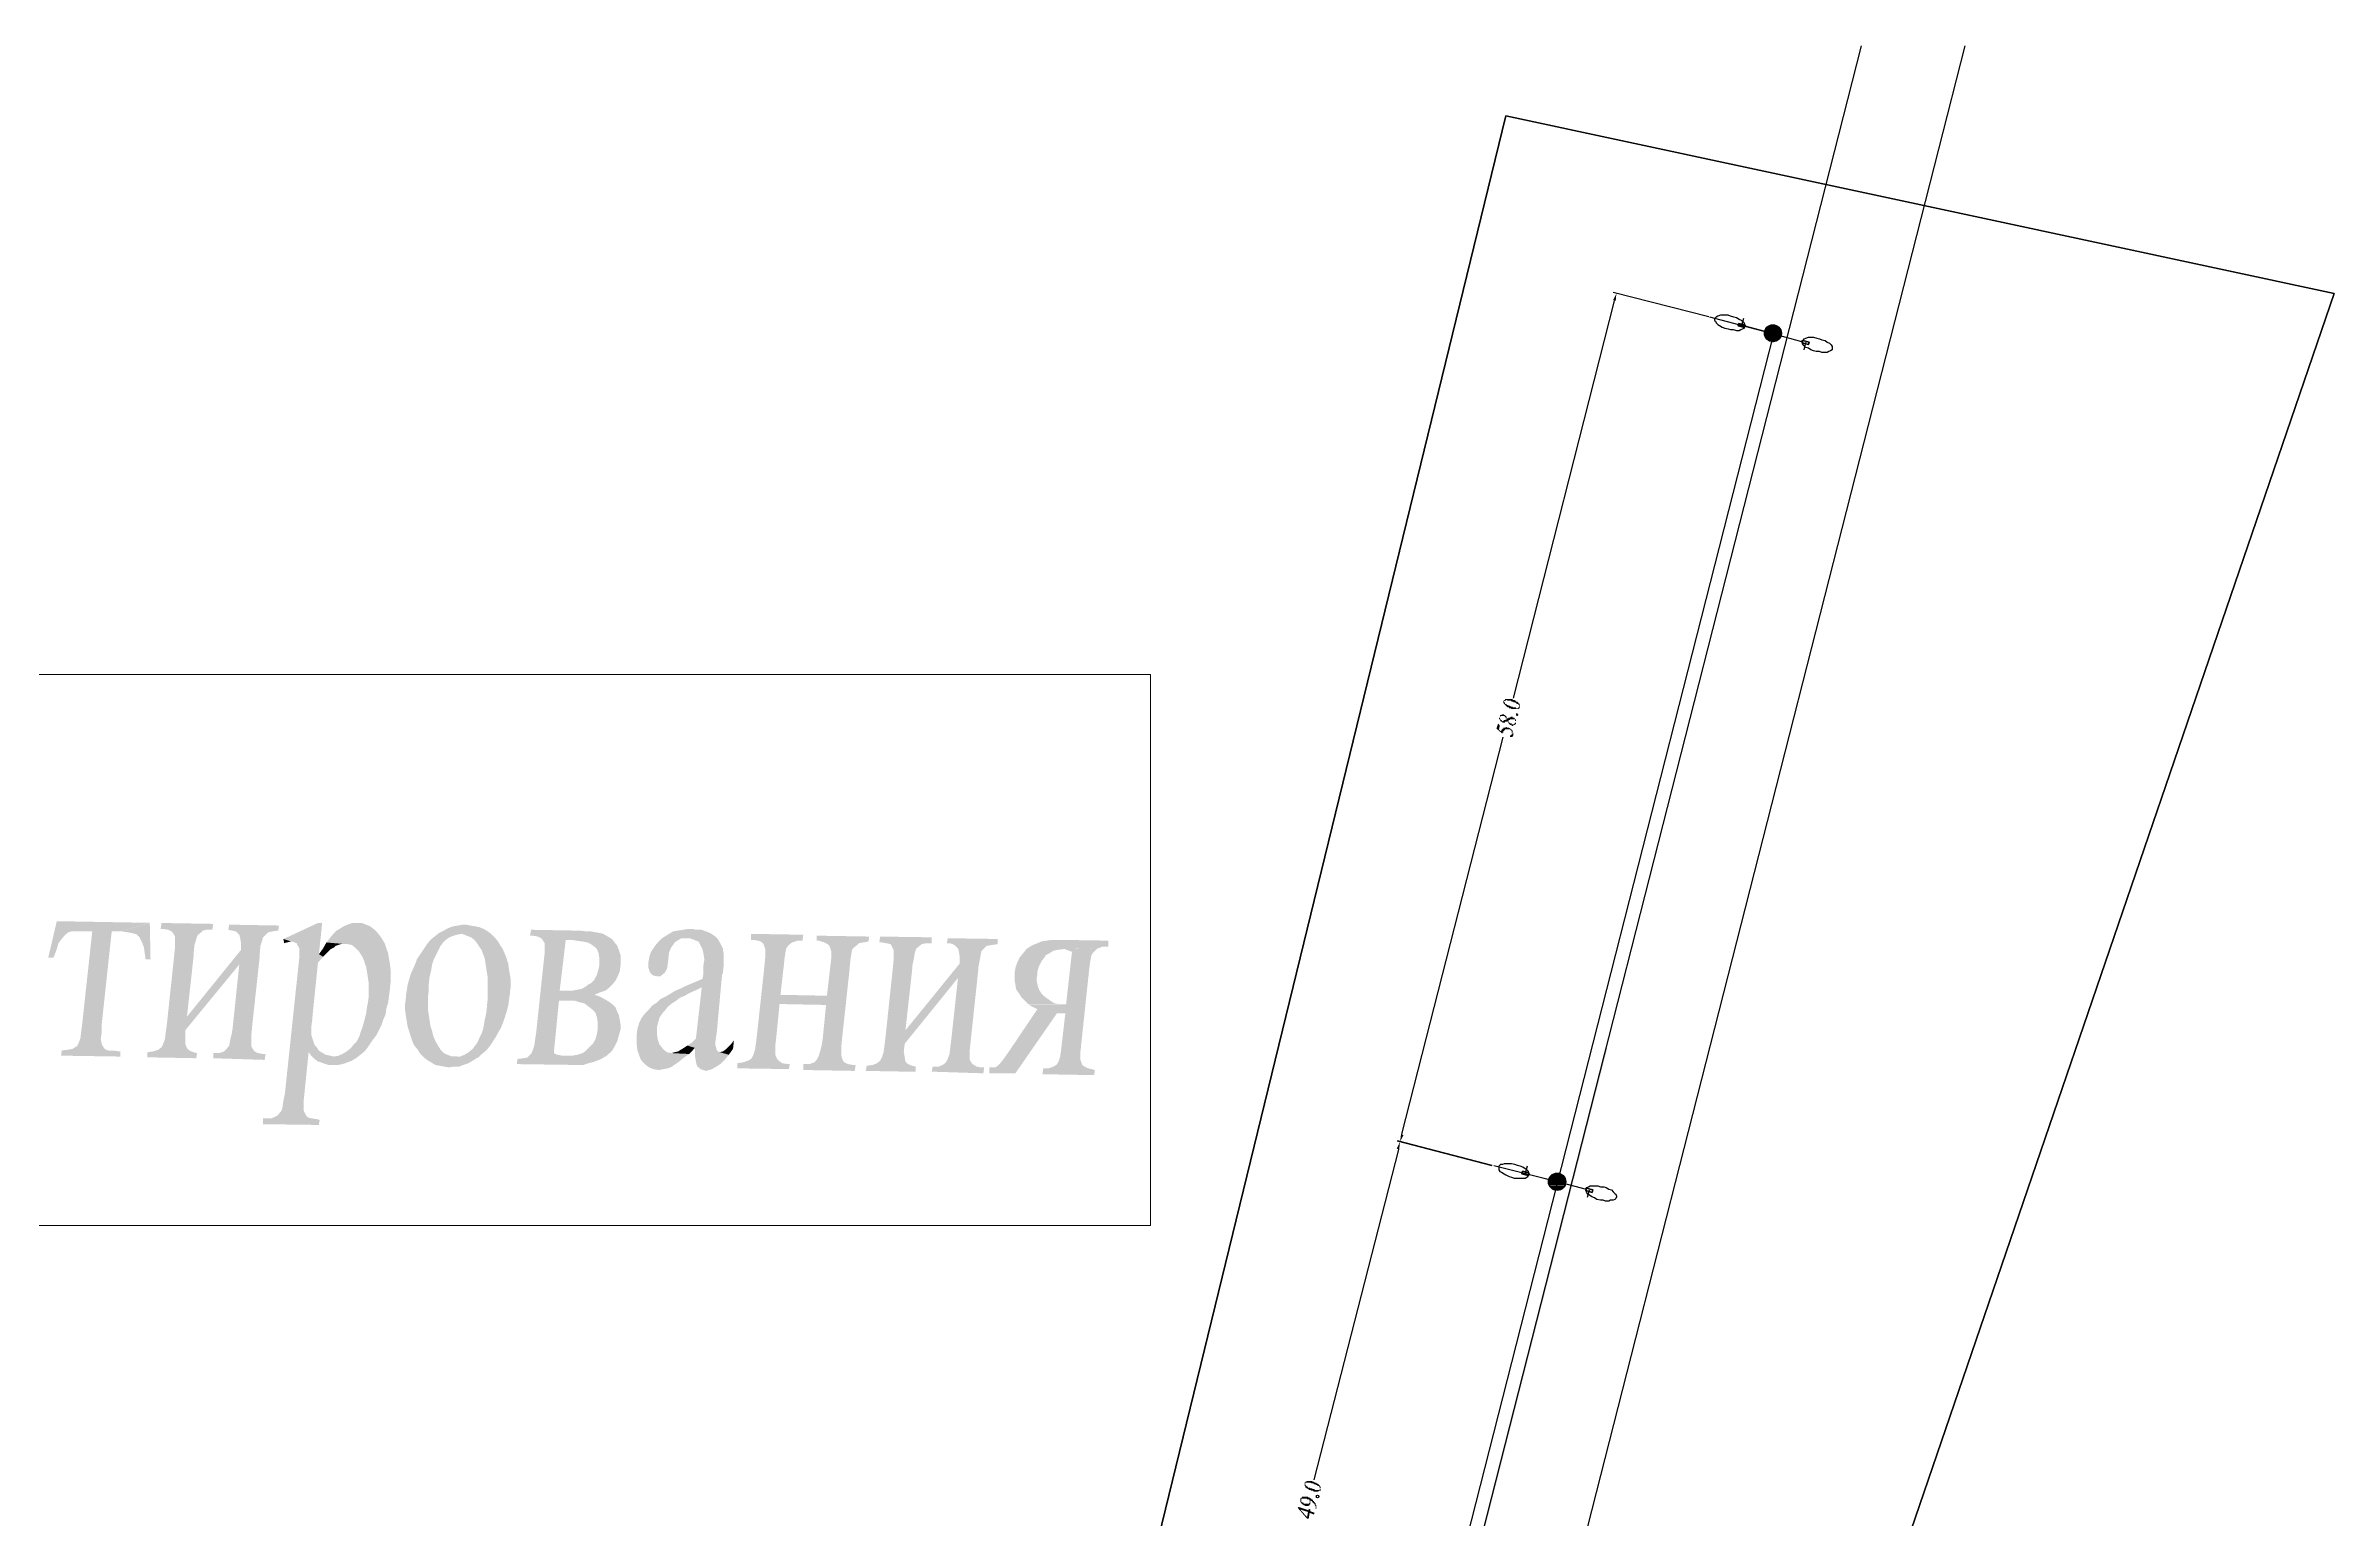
# Model space of a CAD drawing. Extents: x 243 to 885, y -99 to 1005.
# Drawn here: x 448.4 to 599.9, y 907.7 to 1005.3 of the extents above; entities that cross this region are included whole.
import ezdxf

# ---------------------------------------------------------------- set-up
doc = ezdxf.new("R2010")
doc.units = 0
doc.header["$MEASUREMENT"] = 0
for name, color, linetype in [('DLXLUM01', 6, 'Continuous'), ('DLXLUMEX', 2, 'Continuous'), ('DLXSCENE', 7, 'Continuous'), ('PDF _Геометрия', 7, 'Continuous'), ('PDF _Сплошная заливка', 7, 'Continuous')]:
    doc.layers.add(name, color=color, linetype=linetype)

# ---------------------------------------------------------------- blocks, each defined once
blk = doc.blocks.new('*U36')
for p, q in [((-0.19, 0.14), (-0.23, -0.02)), ((-0.19, 0.14), (-0.23, -0.02)), ((-0.23, -0.02), (-0.19, 0.14)), ((-0.23, -0.02), (-0.19, 0.14)), ((0.23, 0.02), (-0.19, 0.14)), ((-0.19, 0.14), (-0.19, 0.14)), ((-0.19, 0.14), (0.23, 0.02)), ((0.23, 0.02), (-0.19, 0.14)), ((-0.19, 0.14), (-0.19, 0.14)), ((-0.19, 0.14), (0.23, 0.02)), ((0.19, -0.14), (0.23, 0.02)), ((0.23, 0.02), (0.19, -0.14)), ((0.19, -0.14), (0.23, 0.02)), ((0.23, 0.02), (0.19, -0.14)), ((0.23, 0.02), (0.23, 0.02)), ((0.23, 0.02), (0.23, 0.02)), ((-0.23, -0.02), (0.19, -0.14)), ((0.19, -0.14), (-0.23, -0.02)), ((-0.23, -0.02), (-0.23, -0.02)), ((-0.23, -0.02), (0.19, -0.14)), ((-0.23, -0.02), (-0.23, -0.02)), ((0.19, -0.14), (-0.23, -0.02)), ((0.19, -0.14), (0.19, -0.14)), ((0.19, -0.14), (0.19, -0.14))]:
    blk.add_line(p, q)
at = {"color": 1}
blk.add_line((0, 0), (-0.13, -0.48), dxfattribs=at)
at = {"layer": 'DLXLUMEX', "color": 7}
blk.add_text('1', height=0.1, dxfattribs=at).set_placement((0, 0))
blk = doc.blocks.new('*U37')
for p, q in [((-0.19, 0.14), (-0.23, -0.02)), ((-0.19, 0.14), (-0.23, -0.02)), ((-0.23, -0.02), (-0.19, 0.14)), ((-0.23, -0.02), (-0.19, 0.14)), ((0.23, 0.02), (-0.19, 0.14)), ((0.23, 0.02), (-0.19, 0.14)), ((-0.19, 0.14), (-0.19, 0.14)), ((-0.19, 0.14), (0.23, 0.02)), ((-0.19, 0.14), (-0.19, 0.14)), ((-0.19, 0.14), (0.23, 0.02)), ((0.19, -0.14), (0.23, 0.02)), ((0.19, -0.14), (0.23, 0.02)), ((0.23, 0.02), (0.19, -0.14)), ((0.23, 0.02), (0.19, -0.14)), ((0.23, 0.02), (0.23, 0.02)), ((0.23, 0.02), (0.23, 0.02)), ((-0.23, -0.02), (0.19, -0.14)), ((-0.23, -0.02), (0.19, -0.14)), ((0.19, -0.14), (-0.23, -0.02)), ((-0.23, -0.02), (-0.23, -0.02)), ((-0.23, -0.02), (-0.23, -0.02)), ((0.19, -0.14), (-0.23, -0.02)), ((0.19, -0.14), (0.19, -0.14)), ((0.19, -0.14), (0.19, -0.14))]:
    blk.add_line(p, q)
at = {"color": 1}
blk.add_line((0, 0), (-0.13, -0.48), dxfattribs=at)
at = {"layer": 'DLXLUMEX', "color": 7}
blk.add_text('1', height=0.1, dxfattribs=at).set_placement((0, 0))
blk = doc.blocks.new('*U38')
for p, q in [((-0.19, 0.14), (-0.23, -0.03)), ((-0.23, -0.03), (-0.19, 0.14)), ((-0.19, 0.14), (-0.23, -0.03)), ((-0.23, -0.03), (-0.19, 0.14)), ((0.23, 0.03), (-0.19, 0.14)), ((-0.19, 0.14), (-0.19, 0.14)), ((-0.19, 0.14), (-0.19, 0.14)), ((-0.19, 0.14), (0.23, 0.03)), ((0.23, 0.03), (-0.19, 0.14)), ((-0.19, 0.14), (0.23, 0.03)), ((0.19, -0.14), (0.23, 0.03)), ((0.23, 0.03), (0.19, -0.14)), ((0.19, -0.14), (0.23, 0.03)), ((0.23, 0.03), (0.19, -0.14)), ((0.23, 0.03), (0.23, 0.03)), ((0.23, 0.03), (0.23, 0.03)), ((-0.23, -0.03), (0.19, -0.14)), ((0.19, -0.14), (-0.23, -0.03)), ((-0.23, -0.03), (-0.23, -0.03)), ((-0.23, -0.03), (0.19, -0.14)), ((-0.23, -0.03), (-0.23, -0.03)), ((0.19, -0.14), (-0.23, -0.03)), ((0.19, -0.14), (0.19, -0.14)), ((0.19, -0.14), (0.19, -0.14))]:
    blk.add_line(p, q)
at = {"color": 1}
blk.add_line((0, 0), (0.13, 0.48), dxfattribs=at)
at = {"layer": 'DLXLUMEX', "color": 7}
blk.add_text('1', height=0.1, dxfattribs=at).set_placement((0, 0))
blk = doc.blocks.new('*U39')
for p, q in [((-0.19, 0.14), (-0.23, -0.03)), ((-0.23, -0.03), (-0.19, 0.14)), ((-0.19, 0.14), (-0.23, -0.03)), ((-0.23, -0.03), (-0.19, 0.14)), ((0.23, 0.03), (-0.19, 0.14)), ((-0.19, 0.14), (-0.19, 0.14)), ((-0.19, 0.14), (-0.19, 0.14)), ((-0.19, 0.14), (0.23, 0.03)), ((0.23, 0.03), (-0.19, 0.14)), ((-0.19, 0.14), (0.23, 0.03)), ((0.19, -0.14), (0.23, 0.03)), ((0.23, 0.03), (0.19, -0.14)), ((0.19, -0.14), (0.23, 0.03)), ((0.23, 0.03), (0.19, -0.14)), ((0.23, 0.03), (0.23, 0.03)), ((0.23, 0.03), (0.23, 0.03)), ((-0.23, -0.03), (0.19, -0.14)), ((-0.23, -0.03), (0.19, -0.14)), ((0.19, -0.14), (-0.23, -0.03)), ((-0.23, -0.03), (-0.23, -0.03)), ((-0.23, -0.03), (-0.23, -0.03)), ((0.19, -0.14), (-0.23, -0.03)), ((0.19, -0.14), (0.19, -0.14)), ((0.19, -0.14), (0.19, -0.14))]:
    blk.add_line(p, q)
at = {"color": 1}
blk.add_line((0, 0), (0.13, 0.48), dxfattribs=at)
at = {"layer": 'DLXLUMEX', "color": 7}
blk.add_text('1', height=0.1, dxfattribs=at).set_placement((0, 0))
blk = doc.blocks.new('*U46')
for p, q in [((253.48, 1057.35), (178.89, 751.92)), ((308.35, 1045.59), (253.48, 1057.35)), ((202.13, 735.12), (308.35, 1045.59))]:
    blk.add_line(p, q)

msp = doc.modelspace()

# ---------------------------------------------------------------- hatches: boundary and pattern name
at = {"layer": 'PDF _Сплошная заливка', "linetype": 'ByBlock', "transparency": 33554559}
for color, points in [(256, [(562.47, 986.75), (562.25, 986.53), (563.26, 986.53), (563.03, 986.75)]), (256, [(562.75, 986.86), (562.47, 986.75), (563.03, 986.75)]), (256, [(562.25, 986.53), (562.19, 986.25), (563.31, 986.25), (563.26, 986.53)]), (256, [(562.19, 986.24), (562.25, 985.96), (563.25, 985.96), (563.31, 986.24)]), (256, [(562.25, 985.97), (562.47, 985.8), (563.03, 985.8), (563.26, 985.97)]), (256, [(563.03, 985.8), (562.47, 985.8), (562.75, 985.68)]), (256, [(544.67, 960.88), (544.67, 960.83), (544.61, 960.83), (544.61, 960.77), (544.61, 960.72), (544.67, 960.72), (544.67, 960.83), (544.67, 960.88), (544.72, 960.88), (544.72, 960.94), (544.78, 960.94), (544.84, 960.94), (544.89, 960.94), (544.95, 960.94), (545, 960.88), (545.06, 960.83), (545.06, 960.77), (545.12, 960.77), (545.12, 960.72), (545.12, 960.77), (545.12, 960.83), (545.12, 960.88), (545.06, 960.94), (545, 961), (544.95, 961), (544.95, 961.05), (544.89, 961.05), (544.84, 961.05), (544.78, 961.05), (544.78, 961), (544.72, 961), (544.67, 961), (544.67, 960.94)]), (256, [(544.89, 961.89), (544.89, 961.84), (544.89, 961.78), (544.95, 961.78), (544.95, 961.89), (545, 961.95), (545.06, 961.95), (545.11, 962), (545.17, 961.95), (545.23, 961.95), (545.28, 961.95), (545.34, 961.95), (545.39, 961.95), (545.45, 961.89), (545.51, 961.89), (545.56, 961.89), (545.56, 961.84), (545.62, 961.84), (545.67, 961.84), (545.73, 961.78), (545.79, 961.78), (545.79, 961.72), (545.84, 961.72), (545.9, 961.72), (545.9, 961.67), (545.95, 961.67), (545.95, 961.61), (545.95, 961.55), (545.95, 961.44), (546.01, 961.5), (546.01, 961.55), (546.01, 961.61), (546.01, 961.67), (545.95, 961.72), (545.95, 961.78), (545.9, 961.78), (545.9, 961.84), (545.84, 961.84), (545.84, 961.89), (545.79, 961.89), (545.73, 961.89), (545.73, 961.95), (545.67, 961.95), (545.62, 962), (545.56, 962), (545.51, 962), (545.51, 962.06), (545.45, 962.06), (545.39, 962.06), (545.34, 962.06), (545.28, 962.06), (545.23, 962.06), (545.17, 962.06), (545.11, 962.06), (545.06, 962.06), (545, 962.06), (545, 962), (544.95, 962), (544.95, 961.95), (544.89, 961.95)]), (256, [(544.95, 961.78), (544.95, 961.72), (545, 961.67), (545.06, 961.61), (545.12, 961.56), (545.17, 961.5), (545.23, 961.5), (545.28, 961.5), (545.28, 961.44), (545.34, 961.44), (545.4, 961.44), (545.45, 961.39), (545.51, 961.39), (545.56, 961.39), (545.62, 961.39), (545.68, 961.39), (545.73, 961.39), (545.79, 961.39), (545.84, 961.39), (545.9, 961.39), (545.96, 961.44), (545.96, 961.56), (545.96, 961.5), (545.9, 961.5), (545.84, 961.44), (545.79, 961.44), (545.73, 961.44), (545.73, 961.5), (545.68, 961.5), (545.62, 961.5), (545.56, 961.5), (545.51, 961.5), (545.51, 961.56), (545.45, 961.56), (545.4, 961.56), (545.34, 961.61), (545.28, 961.61), (545.23, 961.61), (545.23, 961.67), (545.17, 961.67), (545.12, 961.67), (545.12, 961.72), (545.06, 961.72), (545, 961.78), (545, 961.83), (544.95, 961.83), (544.95, 961.89)]), (256, [(545.73, 961.05), (545.73, 961.11), (545.79, 961.11), (545.84, 961.11), (545.84, 961.05), (545.9, 961.05), (545.9, 961), (545.84, 960.94), (545.79, 960.94), (545.73, 961), (545.73, 961.05)]), (256, [(544.55, 960.43), (544.44, 960.1), (544.83, 959.76), (544.83, 959.82), (544.89, 959.82), (544.89, 959.87), (544.89, 959.93), (544.95, 959.93), (544.95, 959.98), (545, 959.98), (545, 960.04), (545.06, 960.04), (545.11, 960.04), (545.17, 960.04), (545.23, 960.04), (545.28, 960.04), (545.34, 960.04), (545.39, 959.98), (545.45, 959.93), (545.45, 959.87), (545.45, 959.82), (545.51, 959.82), (545.51, 959.76), (545.45, 959.76), (545.51, 959.87), (545.51, 959.93), (545.51, 959.98), (545.45, 959.98), (545.45, 960.04), (545.39, 960.04), (545.39, 960.1), (545.34, 960.1), (545.28, 960.15), (545.23, 960.15), (545.17, 960.15), (545.11, 960.21), (545.06, 960.21), (545.06, 960.15), (545, 960.15), (544.95, 960.15), (544.89, 960.15), (544.89, 960.1), (544.83, 960.1), (544.83, 960.04), (544.78, 960.04), (544.78, 959.98), (544.72, 959.93), (544.61, 960.04), (544.67, 960.32)]), (256, [(544.67, 960.71), (544.67, 960.66), (544.72, 960.6), (544.72, 960.55), (544.78, 960.55), (544.83, 960.55), (544.83, 960.49), (544.89, 960.49), (544.95, 960.49), (545, 960.49), (545, 960.55), (545.06, 960.55), (545.11, 960.55), (545.17, 960.6), (545.17, 960.55), (545.23, 960.6), (545.28, 960.66), (545.34, 960.66), (545.34, 960.71), (545.39, 960.71), (545.45, 960.71), (545.51, 960.71), (545.56, 960.71), (545.62, 960.71), (545.67, 960.71), (545.67, 960.66), (545.67, 960.6), (545.73, 960.6), (545.73, 960.55), (545.73, 960.49), (545.67, 960.38), (545.73, 960.38), (545.73, 960.43), (545.73, 960.49), (545.73, 960.55), (545.73, 960.6), (545.73, 960.66), (545.73, 960.71), (545.67, 960.71), (545.67, 960.77), (545.62, 960.77), (545.62, 960.82), (545.56, 960.82), (545.51, 960.82), (545.51, 960.88), (545.45, 960.88), (545.39, 960.88), (545.34, 960.82), (545.28, 960.82), (545.23, 960.82), (545.23, 960.77), (545.17, 960.77), (545.11, 960.77), (545.11, 960.71), (545, 960.66), (544.95, 960.66), (544.89, 960.6), (544.83, 960.6), (544.78, 960.66), (544.72, 960.66), (544.72, 960.71), (544.67, 960.77), (544.67, 960.82)]), (256, [(545.17, 960.55), (545.23, 960.55), (545.23, 960.5), (545.23, 960.44), (545.28, 960.44), (545.28, 960.38), (545.34, 960.38), (545.34, 960.33), (545.4, 960.33), (545.45, 960.33), (545.45, 960.27), (545.51, 960.27), (545.56, 960.27), (545.56, 960.33), (545.62, 960.33), (545.68, 960.33), (545.68, 960.38), (545.73, 960.5), (545.68, 960.5), (545.68, 960.44), (545.62, 960.44), (545.62, 960.38), (545.56, 960.38), (545.51, 960.38), (545.45, 960.38), (545.45, 960.44), (545.4, 960.44), (545.34, 960.44), (545.34, 960.5), (545.28, 960.5), (545.28, 960.55), (545.23, 960.55), (545.23, 960.61)]), (256, [(545.34, 959.6), (545.34, 959.54), (545.39, 959.54), (545.45, 959.54), (545.51, 959.54), (545.51, 959.6), (545.56, 959.65), (545.56, 959.71), (545.56, 959.77), (545.56, 959.82), (545.51, 959.82), (545.51, 959.88), (545.45, 959.77), (545.45, 959.71), (545.39, 959.65), (545.34, 959.65)]), (1, [(455.25, 947.23), (449.09, 947.34), (448.53, 944.93), (448.87, 944.93), (448.92, 945.04), (449.09, 945.49), (449.2, 945.88), (449.37, 946.11), (449.65, 946.44), (449.87, 946.61), (450.1, 946.67), (450.38, 946.67), (450.83, 946.67), (451.44, 946.67), (452.73, 946.67), (453.35, 946.67)]), (1, [(452.73, 946.66), (451.44, 946.66), (450.77, 940.5), (450.71, 940.05), (450.66, 939.6), (450.54, 939.27), (450.43, 939.04), (450.38, 939.04), (450.15, 938.88), (449.87, 938.83), (449.42, 938.77), (449.37, 938.43), (453.29, 938.37), (453.29, 938.71), (453.23, 938.71), (452.84, 938.77), (452.5, 938.77), (452.34, 938.83), (452.22, 938.93), (452.06, 939.21), (452.06, 939.27), (452, 939.49), (452.06, 939.95), (452.06, 940.45)]), (1, [(455.25, 947.22), (453.34, 946.66), (453.4, 946.66), (453.79, 946.6), (454.07, 946.55), (454.29, 946.49), (454.35, 946.49), (454.58, 946.26), (454.74, 945.93), (454.85, 945.65), (454.91, 945.26), (454.97, 944.81), (455.3, 944.81)]), (1, [(463.81, 947.05), (460.51, 947.11), (460.45, 946.77), (460.68, 946.72), (460.96, 946.66), (461.18, 946.44), (461.24, 946.21), (461.29, 945.88), (461.29, 945.43), (457.71, 941.01), (456.37, 940.39), (456.31, 940), (456.26, 939.55), (456.14, 939.21), (456.03, 938.99), (455.81, 938.82), (455.47, 938.71), (455.08, 938.65), (455.08, 938.32), (458.33, 938.26), (458.38, 938.6), (458.16, 938.65), (457.88, 938.77), (457.71, 938.93), (457.6, 939.21), (457.6, 939.6), (457.6, 940.11), (461.18, 944.47), (462.53, 944.98), (462.53, 945.15), (462.58, 945.71), (462.69, 946.05), (462.75, 946.27), (462.81, 946.32), (463.09, 946.61), (463.14, 946.61), (463.37, 946.66), (463.76, 946.72)]), (1, [(459.45, 947.16), (456.03, 947.22), (455.97, 946.82), (456.14, 946.82), (456.48, 946.77), (456.7, 946.66), (456.76, 946.6), (456.93, 946.32), (456.93, 946.1), (456.93, 945.7), (456.87, 945.09), (456.37, 940.39), (457.71, 941), (458.16, 945.09), (458.16, 945.26), (458.21, 945.76), (458.33, 946.15), (458.38, 946.32), (458.44, 946.43), (458.72, 946.66), (458.77, 946.72), (459, 946.77), (459.39, 946.77)]), (1, [(466.67, 947.22), (466.39, 947.22), (464.09, 946.15), (464.6, 945.99), (464.71, 945.99), (464.99, 945.87), (464.99, 945.82), (465.16, 945.54), (465.16, 945.31), (465.16, 944.98), (465.1, 944.42), (464.21, 936.02), (464.21, 935.96), (464.09, 935.4), (464.04, 935.01), (463.98, 934.79), (463.93, 934.73), (463.7, 934.45), (463.59, 934.4), (463.31, 934.28), (462.97, 934.28), (462.75, 934.28), (462.75, 933.89), (466.45, 933.84), (466.5, 934.17), (466.28, 934.23), (465.94, 934.28), (465.72, 934.34), (465.61, 934.45), (465.44, 934.79), (465.44, 935.01), (465.44, 935.4), (465.49, 935.91), (465.77, 938.65), (466.61, 938.65), (466.39, 938.82), (466.39, 938.88), (466.16, 939.15), (466.05, 939.49), (465.94, 939.83), (465.94, 940), (465.94, 940.27), (466, 940.72), (466.05, 941.28), (466.39, 944.59), (466.72, 944.98), (466.45, 945.14)]), (1, [(464.1, 946.16), (464.15, 945.88), (464.32, 945.93), (464.6, 945.99)]), (1, [(466.95, 945.93), (466.73, 945.54), (466.45, 945.15), (466.73, 944.98), (467.01, 945.26), (467.23, 945.48), (467.45, 945.6), (467.57, 945.71), (467.9, 945.82), (468.18, 945.82)]), (1, [(468.96, 947.22), (468.68, 947.22), (468.35, 947.11), (468.07, 946.99), (467.73, 946.77), (467.62, 946.72), (467.4, 946.49), (467.17, 946.21), (466.95, 945.93), (468.18, 945.82), (468.35, 945.82), (468.63, 945.76), (468.85, 945.59), (469.08, 945.37), (469.3, 945.03), (469.36, 944.92), (469.47, 944.64), (469.58, 944.31), (469.64, 943.97), (469.69, 943.64), (469.75, 943.24), (469.75, 942.79), (469.75, 942.35), (469.69, 941.9), (469.64, 941.68), (469.58, 941.23), (469.47, 940.78), (469.36, 940.39), (469.24, 940.05), (469.13, 939.71), (468.96, 939.38), (468.74, 939.15), (468.57, 938.93), (468.29, 938.71), (468.01, 938.54), (467.73, 938.42), (467.4, 938.37), (468.91, 938.26), (469.19, 938.48), (469.47, 938.71), (469.69, 938.98), (469.8, 939.15), (470.03, 939.49), (470.25, 939.77), (470.42, 940.11), (470.59, 940.44), (470.7, 940.78), (470.87, 941.17), (470.92, 941.56), (471.04, 941.95), (471.09, 942.35), (471.15, 942.79), (471.15, 942.91), (471.2, 943.3), (471.2, 943.75), (471.2, 944.14), (471.15, 944.53), (471.09, 944.87), (471.04, 945.2), (470.92, 945.54), (470.81, 945.87), (470.64, 946.15), (470.53, 946.32), (470.31, 946.6), (470.08, 946.82), (469.86, 946.99), (469.58, 947.11), (469.3, 947.22)]), (1, [(474.4, 946.55), (474.12, 946.33), (473.84, 946.1), (473.61, 945.82), (473.39, 945.49), (473.17, 945.15), (472.94, 944.81), (472.89, 944.65), (472.72, 944.25), (472.55, 943.87), (472.44, 943.53), (472.33, 943.13), (472.27, 942.75), (472.21, 942.35), (472.21, 942.24), (472.16, 941.85), (472.16, 941.46), (472.21, 941.07), (472.27, 940.73), (472.33, 940.34), (472.44, 940), (472.55, 939.66), (472.66, 939.33), (472.77, 939.1), (473, 938.83), (473.17, 938.54), (473.39, 938.32), (473.61, 938.15), (473.89, 937.98), (474.17, 937.81), (474.45, 937.76), (474.73, 937.71), (475.07, 937.65), (475.41, 937.71), (475.74, 937.71), (476.02, 937.81), (476.36, 937.93), (476.64, 938.1), (476.92, 938.27), (477.03, 938.32), (475.46, 938.38), (475.24, 938.38), (474.96, 938.49), (474.73, 938.6), (474.51, 938.83), (474.34, 939.1), (474.17, 939.39), (474.01, 939.78), (473.95, 940.06), (473.84, 940.39), (473.78, 940.78), (473.73, 941.12), (473.67, 941.51), (473.67, 941.9), (473.67, 942.3), (473.73, 942.75), (473.73, 943.13), (473.73, 943.19), (473.78, 943.64), (473.89, 944.09), (473.95, 944.48), (474.06, 944.81), (474.23, 945.15), (474.34, 945.37), (474.51, 945.71), (474.73, 945.99), (475.01, 946.22), (475.24, 946.33), (475.57, 946.44), (475.85, 946.49)]), (1, [(476.19, 947.11), (475.96, 947.11), (475.68, 947.05), (475.35, 947), (475.01, 946.88), (474.73, 946.72), (474.4, 946.55), (475.85, 946.49), (475.96, 946.49), (476.24, 946.38), (476.52, 946.27), (476.75, 946.1), (476.97, 945.82), (477.14, 945.54), (477.2, 945.49), (477.31, 945.2), (477.42, 944.92), (477.48, 944.59), (477.53, 944.25), (477.59, 943.86), (477.64, 943.53), (477.64, 943.08), (477.64, 942.68), (477.64, 942.24), (477.59, 941.79), (477.59, 941.74), (477.53, 941.23), (477.42, 940.72), (477.36, 940.33), (477.25, 939.94), (477.08, 939.6), (476.97, 939.33), (476.8, 939.1), (476.64, 938.88), (476.36, 938.65), (476.08, 938.48), (475.8, 938.37), (475.46, 938.37), (477.03, 938.32), (477.25, 938.54), (477.53, 938.77), (477.76, 939.04), (477.98, 939.38), (478.2, 939.72), (478.37, 940.05), (478.48, 940.22), (478.65, 940.62), (478.76, 940.95), (478.88, 941.34), (478.99, 941.74), (479.04, 942.12), (479.1, 942.52), (479.1, 942.63), (479.16, 943.02), (479.16, 943.41), (479.1, 943.8), (479.04, 944.14), (478.99, 944.53), (478.88, 944.87), (478.76, 945.2), (478.6, 945.54), (478.48, 945.71), (478.32, 945.99), (478.09, 946.27), (477.87, 946.49), (477.64, 946.66), (477.36, 946.83), (477.08, 946.94), (476.8, 947), (476.47, 947.05)]), (1, [(481.23, 946.16), (481.4, 945.88), (481.4, 945.66), (481.4, 945.21), (481.34, 944.65), (480.84, 939.94), (480.78, 939.55), (480.72, 939.11), (480.61, 938.77), (480.5, 938.55), (480.28, 938.32), (480, 938.26), (479.61, 938.21), (479.55, 937.87), (483.08, 937.82), (483.24, 937.82), (483.64, 937.82), (483.97, 937.82), (484.31, 937.93), (484.59, 937.99), (484.87, 938.1), (485.15, 938.21), (485.43, 938.38), (482.91, 938.43), (482.57, 938.43), (482.24, 938.49), (482.01, 938.6), (482.35, 942.07), (482.57, 942.07), (482.91, 942.07), (485.37, 942.18), (485.04, 942.35), (484.7, 942.47), (485.09, 942.63), (482.85, 942.74), (482.8, 942.74), (482.4, 942.74), (482.8, 946.1), (483.19, 946.1)]), (1, [(483.8, 946.71), (480.5, 946.77), (480.44, 946.38), (480.61, 946.38), (480.95, 946.32), (481.17, 946.21), (481.23, 946.15), (483.19, 946.1), (483.58, 946.04), (483.91, 945.99), (484.25, 945.93), (484.47, 945.82), (484.7, 945.65), (484.87, 945.48), (484.98, 945.21), (485.03, 944.86), (485.03, 944.42), (484.98, 944.19), (484.87, 943.8), (484.7, 943.47), (484.42, 943.19), (484.36, 943.19), (484.14, 943.02), (483.86, 942.85), (483.58, 942.8), (483.24, 942.74), (482.85, 942.74), (485.09, 942.63), (485.43, 942.74), (485.71, 942.96), (485.93, 943.19), (486.1, 943.41), (486.27, 943.74), (486.38, 944.03), (486.43, 944.42), (486.43, 944.7), (486.43, 945.09), (486.32, 945.42), (486.21, 945.71), (486.04, 945.93), (485.87, 946.15), (485.59, 946.32), (485.31, 946.49), (485.09, 946.55), (484.81, 946.6), (484.47, 946.66), (484.14, 946.66)]), (1, [(489.35, 946.32), (489.12, 946.16), (488.9, 945.93), (488.67, 945.65), (488.45, 945.31), (488.34, 944.98), (488.28, 944.64), (488.28, 944.25), (488.39, 943.92), (488.56, 943.75), (488.84, 943.69), (489.07, 943.69), (489.35, 943.92), (489.51, 944.19), (489.57, 944.59), (489.63, 945.15), (489.63, 945.26), (489.79, 945.6), (490.02, 945.93), (490.19, 946.05), (490.47, 946.21), (490.8, 946.21)]), (1, [(491.14, 946.83), (490.91, 946.83), (490.58, 946.77), (490.24, 946.72), (489.91, 946.66), (489.63, 946.49), (489.35, 946.32), (490.8, 946.21), (491.02, 946.21), (491.31, 946.1), (491.59, 945.99), (491.75, 945.7), (491.86, 945.48), (491.92, 945.2), (491.98, 944.81), (491.92, 944.42), (491.92, 943.86), (491.86, 943.52), (491.47, 943.35), (491.08, 943.19), (490.69, 943.02), (491.81, 942.96), (491.42, 939.55), (491.19, 939.32), (490.86, 939.1), (491.36, 938.93), (491.36, 938.87), (491.36, 938.43), (491.42, 938.03), (491.47, 937.81), (491.53, 937.7), (491.75, 937.53), (492.09, 937.42), (492.26, 937.47), (492.48, 937.53), (492.76, 937.7), (493.04, 937.87), (493.32, 938.14), (493.6, 938.49), (492.98, 938.65), (492.82, 938.76), (492.7, 939.16), (492.7, 939.32), (492.76, 939.66), (492.82, 940.11), (492.87, 940.72), (493.15, 943.75), (493.21, 943.91), (493.26, 944.42), (493.26, 944.87), (493.26, 945.2), (493.21, 945.43), (493.21, 945.54), (493.04, 945.87), (492.87, 946.16), (492.65, 946.37), (492.37, 946.55), (492.09, 946.66), (491.81, 946.77), (491.47, 946.77)]), (1, [(498.53, 946.44), (495.06, 946.5), (495.06, 946.1), (495.23, 946.1), (495.56, 946.05), (495.79, 945.94), (495.9, 945.83), (496.01, 945.49), (496.01, 945.27), (496.01, 944.93), (495.96, 944.37), (495.45, 939.67), (495.4, 939.27), (495.34, 938.82), (495.23, 938.49), (495.12, 938.27), (495.06, 938.21), (494.89, 938.1), (494.56, 937.99), (494.16, 937.93), (494.16, 937.59), (497.58, 937.54), (497.64, 937.88), (497.47, 937.88), (497.13, 937.93), (496.91, 938.1), (496.8, 938.21), (496.68, 938.49), (496.68, 938.71), (496.68, 939.11), (496.74, 939.61), (496.96, 941.85), (500.04, 941.79), (497.02, 942.47), (497.24, 944.37), (497.3, 944.93), (497.36, 945.32), (497.41, 945.54), (497.52, 945.71), (497.8, 945.94), (497.86, 945.94), (498.14, 946.05), (498.48, 946.05)]), (1, [(502.9, 946.32), (499.42, 946.38), (499.42, 946.04), (499.59, 946.04), (499.93, 945.93), (500.15, 945.82), (500.26, 945.71), (500.38, 945.37), (500.38, 945.2), (500.38, 944.81), (500.32, 944.31), (500.1, 942.4), (497.02, 942.46), (500.04, 941.79), (499.82, 939.55), (499.76, 939.16), (499.65, 938.71), (499.54, 938.37), (499.42, 938.15), (499.26, 937.98), (498.92, 937.87), (498.53, 937.87), (498.53, 937.48), (501.94, 937.42), (502, 937.81), (501.83, 937.81), (501.5, 937.87), (501.27, 937.98), (501.16, 938.09), (501.05, 938.43), (501.05, 938.65), (501.05, 939.05), (501.1, 939.55), (501.61, 944.25), (501.61, 944.31), (501.66, 944.81), (501.72, 945.2), (501.78, 945.48), (501.89, 945.59), (502.17, 945.82), (502.22, 945.88), (502.5, 945.93), (502.84, 945.99)]), (1, [(511.41, 946.16), (508.1, 946.21), (508.05, 945.88), (508.27, 945.88), (508.55, 945.76), (508.78, 945.54), (508.83, 945.38), (508.89, 944.98), (508.89, 944.53), (505.3, 940.11), (503.96, 939.49), (503.91, 939.1), (503.85, 938.66), (503.74, 938.32), (503.63, 938.1), (503.4, 937.92), (503.12, 937.81), (502.73, 937.76), (502.67, 937.42), (505.98, 937.36), (505.98, 937.71), (505.75, 937.76), (505.47, 937.87), (505.3, 938.04), (505.25, 938.32), (505.19, 938.71), (505.25, 939.22), (508.78, 943.58), (510.12, 944.08), (510.12, 944.26), (510.23, 944.82), (510.29, 945.15), (510.34, 945.38), (510.4, 945.43), (510.68, 945.71), (510.74, 945.71), (511.02, 945.76), (511.41, 945.82)]), (1, [(507.04, 946.27), (503.62, 946.32), (503.57, 945.93), (503.74, 945.93), (504.07, 945.87), (504.3, 945.82), (504.35, 945.76), (504.52, 945.43), (504.52, 945.2), (504.52, 944.81), (504.46, 944.19), (503.96, 939.49), (505.3, 940.11), (505.75, 944.19), (505.75, 944.37), (505.86, 944.87), (505.92, 945.26), (505.98, 945.43), (506.03, 945.54), (506.31, 945.76), (506.37, 945.82), (506.65, 945.87), (507.04, 945.87)]), (1, [(518.74, 946.05), (515.61, 946.1), (515.38, 946.1), (514.99, 946.1), (514.66, 946.05), (514.32, 946), (514.04, 945.88), (513.76, 945.77), (513.54, 945.65), (513.31, 945.49), (513.09, 945.21), (512.86, 944.93), (512.7, 944.59), (512.59, 944.26), (512.53, 943.92), (512.53, 943.7), (512.53, 943.41), (512.59, 943.08), (512.64, 942.8), (512.81, 942.58), (512.98, 942.29), (513.2, 942.08), (513.42, 941.85), (515.78, 941.85), (515.44, 941.85), (515.16, 941.9), (514.88, 942.08), (514.66, 942.24), (514.43, 942.41), (514.32, 942.52), (514.15, 942.8), (514.04, 943.14), (513.98, 943.47), (514.04, 943.86), (514.04, 944.03), (514.15, 944.37), (514.32, 944.7), (514.54, 944.98), (514.54, 945.04), (514.82, 945.21), (515.1, 945.38), (515.38, 945.44), (515.78, 945.49), (518.02, 945.54), (518.07, 945.54), (518.35, 945.65), (518.74, 945.65)]), (1, [(462.53, 944.98), (461.18, 944.48), (460.74, 940.28), (460.68, 939.88), (460.57, 939.44), (460.51, 939.1), (460.34, 938.88), (460.18, 938.71), (459.84, 938.6), (459.45, 938.6), (459.45, 938.26), (462.86, 938.15), (462.92, 938.54), (462.75, 938.54), (462.41, 938.6), (462.19, 938.71), (462.14, 938.77), (461.97, 939.05), (461.97, 939.32), (461.97, 939.72), (462.02, 940.28)]), (1, [(518.01, 945.54), (515.77, 945.48), (516, 945.43), (516.33, 945.31), (515.94, 941.84), (515.77, 941.84), (513.42, 941.84), (513.7, 941.67), (514.04, 941.51), (515.89, 941.23), (515.66, 939.27), (515.61, 938.82), (515.55, 938.37), (515.44, 938.04), (515.33, 937.87), (515.27, 937.81), (515.1, 937.7), (514.77, 937.59), (514.43, 937.59), (514.37, 937.2), (517.79, 937.14), (517.85, 937.47), (517.68, 937.53), (517.4, 937.59), (517.17, 937.7), (517.01, 937.81), (516.89, 938.15), (516.89, 938.37), (516.89, 938.71), (516.95, 939.27), (517.45, 943.97), (517.51, 944.48), (517.57, 944.87), (517.62, 945.09), (517.73, 945.26)]), (1, [(490.69, 943.02), (490.35, 942.85), (490.07, 942.74), (489.79, 942.57), (489.51, 942.4), (489.29, 942.29), (489.07, 942.18), (488.84, 941.95), (488.51, 941.73), (488.28, 941.45), (488.06, 941.23), (487.83, 940.95), (487.67, 940.61), (487.55, 940.22), (487.5, 939.83), (487.5, 939.55), (487.5, 939.16), (487.55, 938.77), (487.67, 938.43), (487.78, 938.15), (487.89, 938.03), (488.11, 937.81), (488.34, 937.64), (488.62, 937.53), (488.95, 937.48), (489.23, 937.53), (489.57, 937.59), (489.85, 937.7), (489.91, 937.76), (490.07, 937.87), (490.3, 938.03), (490.58, 938.26), (490.97, 938.54), (489.79, 938.6), (489.51, 938.65), (489.29, 938.82), (489.07, 939.1), (489.01, 939.16), (488.9, 939.49), (488.84, 939.83), (488.84, 940.27), (488.9, 940.56), (489.01, 940.95), (489.23, 941.28), (489.35, 941.4), (489.57, 941.68), (489.85, 941.9), (490.19, 942.12), (490.24, 942.18), (490.41, 942.29), (490.69, 942.4), (490.97, 942.57), (491.36, 942.74), (491.81, 942.96)]), (1, [(510.12, 944.09), (508.78, 943.59), (508.33, 939.44), (508.27, 938.99), (508.22, 938.54), (508.1, 938.21), (507.99, 937.99), (507.77, 937.82), (507.49, 937.7), (507.1, 937.7), (507.04, 937.37), (510.46, 937.26), (510.51, 937.65), (510.34, 937.65), (510.01, 937.7), (509.84, 937.82), (509.73, 937.87), (509.56, 938.15), (509.56, 938.44), (509.56, 938.83), (509.62, 939.39)]), (1, [(485.37, 942.18), (482.91, 942.07), (483.02, 942.07), (483.41, 942.07), (483.75, 941.96), (484.03, 941.9), (484.25, 941.73), (484.47, 941.56), (484.53, 941.51), (484.76, 941.28), (484.87, 940.95), (484.92, 940.61), (484.92, 940.22), (484.87, 939.88), (484.76, 939.49), (484.59, 939.21), (484.31, 938.93), (484.14, 938.76), (483.92, 938.6), (483.58, 938.49), (483.24, 938.43), (482.91, 938.43), (485.43, 938.37), (485.59, 938.49), (485.87, 938.76), (486.04, 939.04), (486.21, 939.38), (486.32, 939.77), (486.43, 940.17), (486.43, 940.5), (486.38, 940.78), (486.32, 941.12), (486.21, 941.34), (486.1, 941.62), (485.87, 941.85), (485.65, 942.01)]), (1, [(514.04, 941.51), (512.08, 938.6), (511.8, 938.21), (511.58, 937.93), (511.41, 937.76), (511.24, 937.65), (510.85, 937.65), (510.85, 937.26), (512.58, 937.26), (515.33, 941.23), (515.89, 941.23)]), (1, [(466.62, 938.66), (465.78, 938.66), (465.94, 938.43), (466.17, 938.21), (466.39, 938.04), (466.45, 938.04), (466.73, 937.93), (467.06, 937.82), (467.4, 937.82), (467.74, 937.82), (468.02, 937.87), (468.35, 937.99), (468.63, 938.09), (468.91, 938.27), (467.4, 938.38), (467.18, 938.43), (466.9, 938.49)]), (256, [(551.78, 938.93), (551.66, 938.99), (485.54, 679.24), (485.59, 679.18)]), (1, [(490.86, 939.1), (490.52, 938.88), (490.24, 938.71), (490.02, 938.66), (489.8, 938.6), (490.97, 938.54), (491.36, 938.94)]), (1, [(493.94, 939.44), (493.72, 939.16), (493.44, 938.88), (493.21, 938.71), (492.99, 938.66), (493.6, 938.49), (493.88, 938.88)]), (256, [(548.47, 930.64), (548.19, 930.59), (548.75, 930.59)]), (256, [(547.97, 930.37), (547.86, 930.09), (549.03, 930.09), (548.98, 930.37)]), (256, [(547.86, 930.09), (547.97, 929.81), (548.98, 929.81), (549.03, 930.09)]), (256, [(548.19, 930.59), (547.97, 930.37), (548.98, 930.37), (548.75, 930.59)]), (256, [(547.97, 929.8), (548.19, 929.58), (548.75, 929.58), (548.98, 929.8)]), (256, [(548.75, 929.59), (548.19, 929.59), (548.47, 929.47)]), (256, [(531.73, 910.1), (531.73, 910.04), (531.73, 909.98), (531.73, 909.93), (531.79, 910.1), (531.79, 910.15), (531.84, 910.15), (531.9, 910.15), (531.96, 910.15), (532.01, 910.15), (532.07, 910.15), (532.12, 910.15), (532.18, 910.1), (532.24, 910.1), (532.29, 910.1), (532.35, 910.04), (532.4, 910.04), (532.46, 910.04), (532.46, 909.98), (532.51, 909.98), (532.57, 909.98), (532.57, 909.93), (532.63, 909.93), (532.68, 909.93), (532.68, 909.87), (532.74, 909.87), (532.74, 909.82), (532.74, 909.76), (532.8, 909.76), (532.8, 909.7), (532.74, 909.59), (532.8, 909.59), (532.8, 909.65), (532.8, 909.7), (532.8, 909.76), (532.8, 909.82), (532.8, 909.87), (532.74, 909.93), (532.74, 909.98), (532.68, 909.98), (532.68, 910.04), (532.63, 910.04), (532.57, 910.1), (532.51, 910.1), (532.51, 910.15), (532.46, 910.15), (532.4, 910.15), (532.35, 910.21), (532.29, 910.21), (532.24, 910.21), (532.24, 910.26), (532.18, 910.26), (532.12, 910.26), (532.07, 910.26), (532.01, 910.26), (531.96, 910.26), (531.9, 910.26), (531.84, 910.21), (531.79, 910.21), (531.73, 910.15)]), (256, [(531.73, 909.93), (531.79, 909.88), (531.79, 909.82), (531.85, 909.82), (531.85, 909.76), (531.9, 909.76), (531.96, 909.71), (532.01, 909.71), (532.01, 909.65), (532.07, 909.65), (532.13, 909.65), (532.18, 909.6), (532.24, 909.6), (532.29, 909.6), (532.35, 909.54), (532.41, 909.54), (532.46, 909.54), (532.52, 909.54), (532.57, 909.54), (532.63, 909.54), (532.68, 909.6), (532.74, 909.6), (532.8, 909.71), (532.74, 909.71), (532.74, 909.65), (532.68, 909.65), (532.63, 909.65), (532.57, 909.65), (532.52, 909.65), (532.46, 909.65), (532.41, 909.65), (532.41, 909.71), (532.35, 909.71), (532.29, 909.71), (532.24, 909.71), (532.24, 909.76), (532.18, 909.76), (532.13, 909.76), (532.07, 909.82), (532.01, 909.82), (531.96, 909.82), (531.96, 909.88), (531.9, 909.88), (531.85, 909.93), (531.79, 909.99), (531.79, 910.04), (531.79, 910.1)]), (256, [(531.34, 908.53), (531.28, 908.47), (531.9, 907.75), (532.01, 907.75), (532.07, 908.14), (532.35, 908.03), (532.4, 908.14), (532.12, 908.25), (532.12, 908.36), (532.01, 908.42), (532.01, 908.31), (531.9, 907.86), (531.45, 908.36)]), (256, [(531.34, 908.53), (531.45, 908.36), (531.96, 908.2), (531.9, 907.86), (532.01, 908.31)]), (256, [(531.45, 909.04), (531.45, 908.98), (531.45, 908.93), (531.45, 908.87), (531.51, 909.04), (531.51, 909.09), (531.57, 909.09), (531.62, 909.09), (531.68, 909.09), (531.73, 909.09), (531.79, 909.09), (531.85, 909.09), (531.9, 909.09), (531.9, 909.04), (531.96, 909.04), (532.01, 909.04), (532.07, 908.98), (532.07, 908.93), (532.07, 908.87), (532.13, 908.98), (532.13, 908.93), (532.18, 908.93), (532.24, 908.87), (532.29, 908.81), (532.35, 908.76), (532.41, 908.7), (532.41, 908.65), (532.46, 908.59), (532.46, 908.53), (532.46, 908.48), (532.46, 908.42), (532.46, 908.37), (532.52, 908.42), (532.52, 908.48), (532.52, 908.53), (532.52, 908.59), (532.52, 908.65), (532.46, 908.65), (532.46, 908.7), (532.46, 908.76), (532.41, 908.81), (532.41, 908.87), (532.35, 908.87), (532.35, 908.93), (532.29, 908.93), (532.29, 908.98), (532.24, 909.04), (532.18, 909.04), (532.18, 909.09), (532.13, 909.09), (532.07, 909.15), (532.01, 909.15), (531.96, 909.21), (531.9, 909.21), (531.85, 909.21), (531.79, 909.21), (531.73, 909.21), (531.68, 909.21), (531.62, 909.21), (531.57, 909.21), (531.57, 909.15), (531.51, 909.15), (531.45, 909.09)]), (256, [(531.45, 908.86), (531.51, 908.81), (531.51, 908.75), (531.56, 908.75), (531.56, 908.7), (531.62, 908.7), (531.68, 908.64), (531.73, 908.64), (531.79, 908.59), (531.84, 908.59), (531.9, 908.59), (531.96, 908.59), (532.01, 908.59), (532.01, 908.64), (532.07, 908.81), (532.01, 908.75), (531.96, 908.75), (531.9, 908.75), (531.84, 908.75), (531.79, 908.75), (531.73, 908.75), (531.68, 908.75), (531.68, 908.81), (531.62, 908.81), (531.56, 908.86), (531.51, 908.86), (531.51, 908.92), (531.51, 908.98), (531.51, 909.03)]), (256, [(532.07, 908.87), (532.07, 908.81), (532.01, 908.64), (532.07, 908.64), (532.07, 908.7), (532.12, 908.7), (532.12, 908.75), (532.12, 908.81), (532.12, 908.87), (532.12, 908.92), (532.12, 908.98)])]:
    msp.add_hatch(color=color, dxfattribs=at).paths.add_polyline_path(points)

# ---------------------------------------------------------------- linework, layer by layer
at = {"layer": 'PDF _Геометрия', "linetype": 'ByBlock', "lineweight": 25}
for points in [[(485.59, 679.24), (568.63, 1005.34)], [(575.46, 1005.34), (494.05, 685.73)], [(552.23, 988.43), (545.56, 962.12)], [(558.5, 987.37), (552.17, 988.99)], [(562.81, 986.25), (560.91, 986.75)], [(562.81, 986.24), (564.65, 985.74)], [(538.17, 933.22), (544.89, 959.54)], [(537.95, 932.21), (532.35, 910.32)], [(544.16, 931.15), (537.89, 932.78)], [(544.16, 931.14), (537.89, 932.77)], [(548.47, 930.08), (546.63, 930.53)], [(548.47, 930.09), (550.38, 929.58)]]:
    msp.add_lwpolyline(points, dxfattribs=at)
at = {"layer": 'PDF _Геометрия', "color": 3, "linetype": 'ByBlock', "lineweight": 25}
msp.add_lwpolyline([(545.06, 1000.69), (599.93, 988.93), (493.71, 678.46), (504.41, 641.45), (324.73, -66.34), (291.58, -56.65), (468.91, 649.57), (472.1, 649.57), (480.67, 670.74), (470.48, 695.26)], close=True, dxfattribs=at)
at = {"layer": 'PDF _Геометрия', "color": 2, "linetype": 'ByBlock', "lineweight": 25}
for points in [[(558.55, 987.37), (562.81, 986.25)], [(544.28, 931.16), (548.48, 930.09)]]:
    msp.add_lwpolyline(points, dxfattribs=at)
at = {"layer": 'PDF _Геометрия', "linetype": 'ByBlock', "lineweight": 25}
for points in [[(558.89, 987.25), (558.89, 987.14), (558.94, 987.08), (559, 986.97), (559.11, 986.86), (559.22, 986.81), (559.39, 986.69), (559.56, 986.63), (559.78, 986.58), (559.95, 986.53), (560.12, 986.53), (560.34, 986.47), (560.51, 986.47), (560.62, 986.53), (560.73, 986.58), (560.85, 986.63), (560.9, 986.69), (560.9, 986.75), (560.9, 986.86), (560.85, 986.97), (560.79, 987.03), (560.68, 987.14), (560.51, 987.19), (560.34, 987.31), (560.17, 987.36), (559.95, 987.42), (559.78, 987.48), (559.61, 987.48), (559.39, 987.48), (559.28, 987.48), (559.11, 987.42), (559, 987.36), (558.94, 987.31)], [(566.67, 985.24), (566.67, 985.18), (566.56, 985.13), (566.45, 985.08), (566.34, 985.02), (566.17, 985.02), (566, 985.02), (565.83, 985.08), (565.61, 985.08), (565.44, 985.13), (565.27, 985.18), (565.1, 985.3), (564.94, 985.35), (564.82, 985.46), (564.71, 985.58), (564.71, 985.63), (564.66, 985.74), (564.71, 985.8), (564.77, 985.86), (564.82, 985.91), (564.94, 985.97), (565.1, 986.02), (565.27, 986.02), (565.44, 986.02), (565.66, 985.97), (565.83, 985.91), (566, 985.86), (566.22, 985.8), (566.34, 985.69), (566.5, 985.63), (566.62, 985.52), (566.67, 985.41), (566.67, 985.35)], [(544.61, 931.04), (544.61, 930.99), (544.61, 930.87), (544.67, 930.76), (544.78, 930.71), (544.95, 930.59), (545.06, 930.53), (545.28, 930.43), (545.45, 930.37), (545.62, 930.31), (545.84, 930.31), (546.01, 930.31), (546.18, 930.31), (546.35, 930.31), (546.46, 930.37), (546.51, 930.43), (546.57, 930.48), (546.63, 930.59), (546.57, 930.65), (546.57, 930.76), (546.46, 930.87), (546.35, 930.93), (546.18, 931.04), (546.01, 931.1), (545.84, 931.15), (545.67, 931.21), (545.45, 931.26), (545.28, 931.26), (545.12, 931.26), (544.95, 931.26), (544.84, 931.21), (544.72, 931.21), (544.61, 931.1)], [(552.39, 929.08), (552.34, 928.96), (552.28, 928.91), (552.17, 928.85), (552, 928.85), (551.89, 928.8), (551.66, 928.8), (551.5, 928.85), (551.33, 928.85), (551.1, 928.91), (550.94, 929.02), (550.77, 929.08), (550.6, 929.19), (550.49, 929.25), (550.43, 929.35), (550.38, 929.47), (550.38, 929.53), (550.38, 929.63), (550.43, 929.69), (550.54, 929.75), (550.66, 929.8), (550.77, 929.8), (550.94, 929.8), (551.16, 929.8), (551.33, 929.75), (551.55, 929.75), (551.72, 929.69), (551.89, 929.58), (552.06, 929.53), (552.17, 929.41), (552.28, 929.3), (552.34, 929.25), (552.39, 929.13)]]:
    msp.add_lwpolyline(points, close=True, dxfattribs=at)
at = {"layer": 'PDF _Геометрия', "color": 1, "linetype": 'ByBlock', "lineweight": 25}
msp.add_lwpolyline([(488.06, 692.68), (562.81, 986.24)], dxfattribs=at)
at = {"layer": 'PDF _Геометрия', "color": 3, "linetype": 'ByBlock', "lineweight": 18}
msp.add_lwpolyline([(368.35, 963.68), (521.54, 963.68), (521.54, 927.18), (368.35, 927.18)], close=True, dxfattribs=at)
at = {"layer": 'PDF _Геометрия', "linetype": 'ByBlock', "lineweight": 25}
for centre, radius in [((562.75, 986.29), 0.561), ((562.76, 986.28), 0.554), ((562.76, 986.28), 0.554), ((548.46, 930.08), 0.571), ((548.46, 930.08), 0.571), ((548.47, 930.06), 0.56), ((532.6, 909.23), 0.0884)]:
    msp.add_circle(centre, radius, dxfattribs=at)
at = {"layer": 'PDF _Сплошная заливка', "linetype": 'ByBlock', "lineweight": 25, "transparency": 33554559}
for points in [[(552.17, 988.49), (552.34, 988.43), (552.39, 988.94)], [(537.83, 932.27), (538, 932.21), (538.06, 932.72)], [(538.12, 933.23), (538.29, 933.17), (538.06, 932.72)]]:
    msp.add_solid(points, dxfattribs=at)

# ---------------------------------------------------------------- block references
at = {"layer": 'DLXLUM01'}
for name, p in [('*U38', (560.69, 986.8)), ('*U37', (564.92, 985.68)), ('*U39', (546.36, 930.64)), ('*U36', (550.59, 929.51))]:
    msp.add_blockref(name, p, dxfattribs=at)
at = {"layer": 'DLXSCENE'}
msp.add_blockref('*U46', (291.58, -56.66), dxfattribs=at)

doc.saveas('drawing.dxf')
